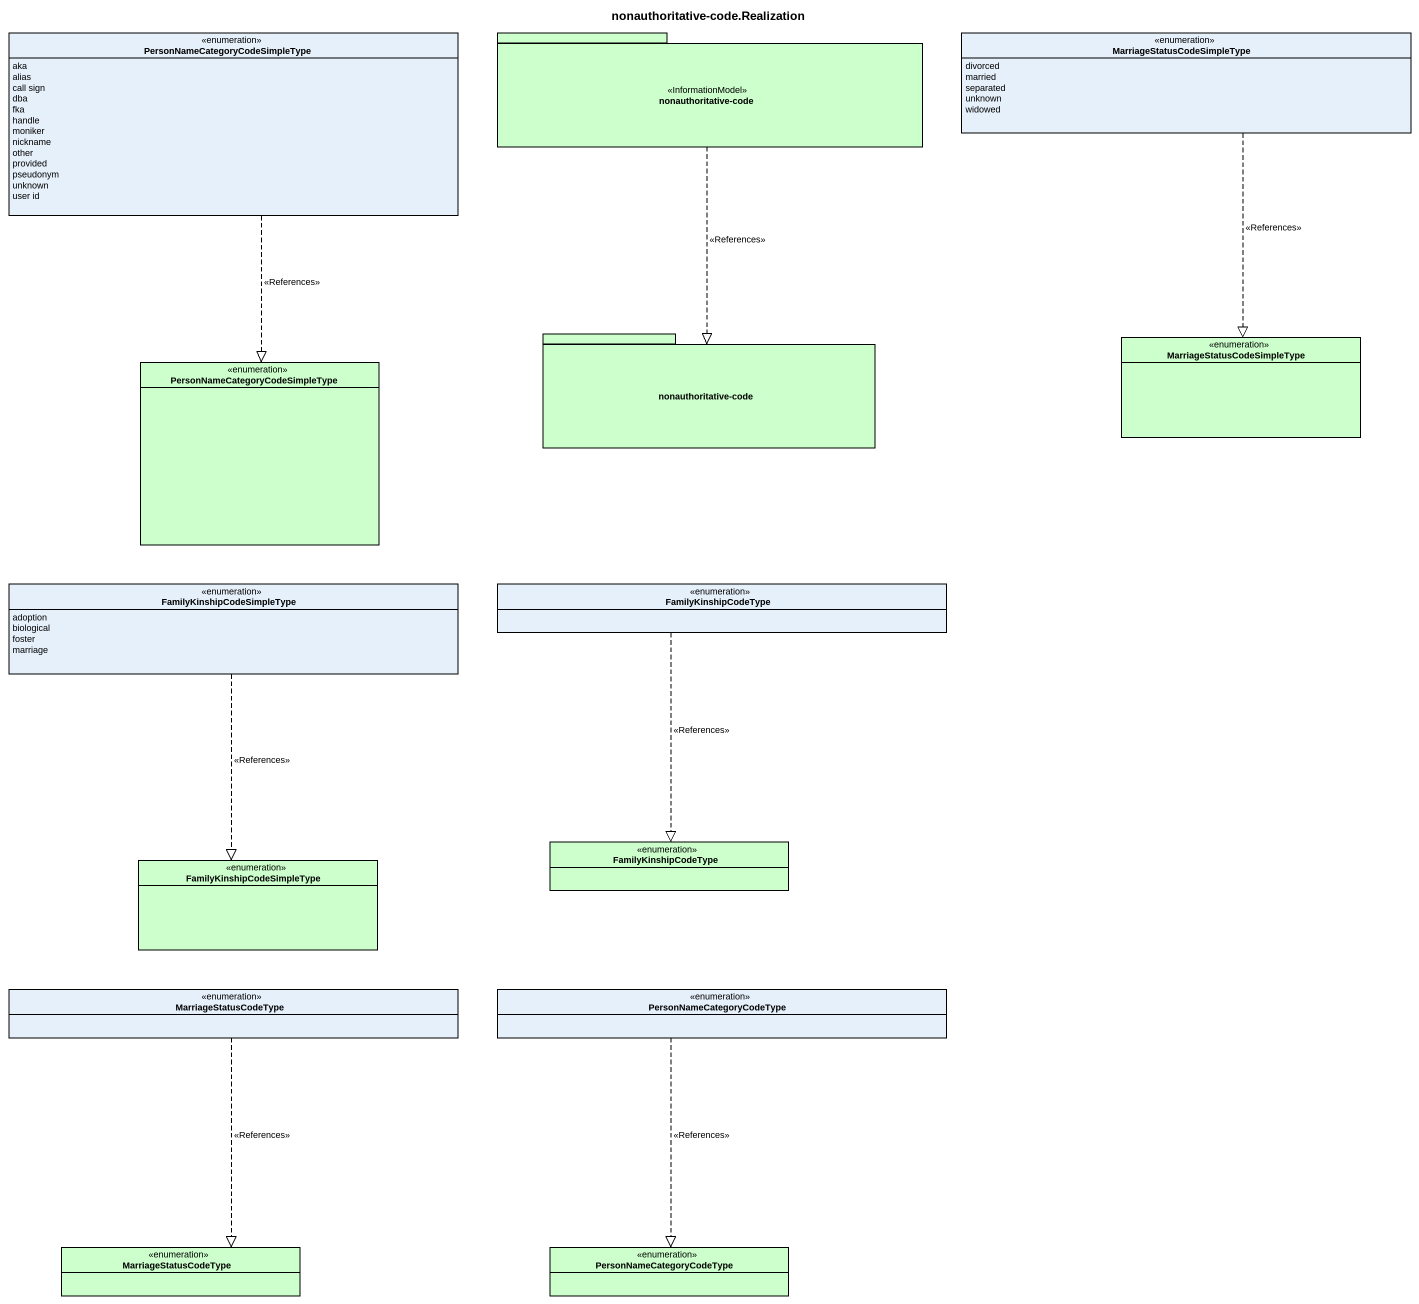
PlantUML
@startuml
title nonauthoritative-code.Realization
hide circle
hide empty members
enum "PersonNameCategoryCodeSimpleType" as PersonNameCategoryCodeSimple {
  aka
  alias
  call sign
  dba
  fka
  handle
  moniker
  nickname
  other
  provided
  pseudonym
  unknown
  user id
}
package "nonauthoritative-code" as nonauthoritative_code <<InformationModel>> #CCFFCC {
}
enum MarriageStatusCodeSimpleType {
  divorced
  married
  separated
  unknown
  widowed
}
package "nonauthoritative-code" as nonauthoritative_code_2 #CCFFCC {
}
enum "MarriageStatusCodeSimpleType" as MarriageStatusCodeSimpleType_2 #CCFFCC
enum "PersonNameCategoryCodeSimpleType" as PersonNameCategoryCodeSimple_2 #CCFFCC
enum FamilyKinshipCodeSimpleType {
  adoption
  biological
  foster
  marriage
}
enum FamilyKinshipCodeType
enum "FamilyKinshipCodeSimpleType" as FamilyKinshipCodeSimpleType_2 #CCFFCC
enum "FamilyKinshipCodeType" as FamilyKinshipCodeType_2 #CCFFCC
enum MarriageStatusCodeType
enum PersonNameCategoryCodeType
enum "MarriageStatusCodeType" as MarriageStatusCodeType_2 #CCFFCC
enum "PersonNameCategoryCodeType" as PersonNameCategoryCodeType_2 #CCFFCC
PersonNameCategoryCodeSimple ..|> PersonNameCategoryCodeSimple_2 : <<References>>
nonauthoritative_code ..|> nonauthoritative_code_2 : <<References>>
MarriageStatusCodeSimpleType ..|> MarriageStatusCodeSimpleType_2 : <<References>>
FamilyKinshipCodeSimpleType ..|> FamilyKinshipCodeSimpleType_2 : <<References>>
FamilyKinshipCodeType ..|> FamilyKinshipCodeType_2 : <<References>>
MarriageStatusCodeType ..|> MarriageStatusCodeType_2 : <<References>>
PersonNameCategoryCodeType ..|> PersonNameCategoryCodeType_2 : <<References>>
@enduml
